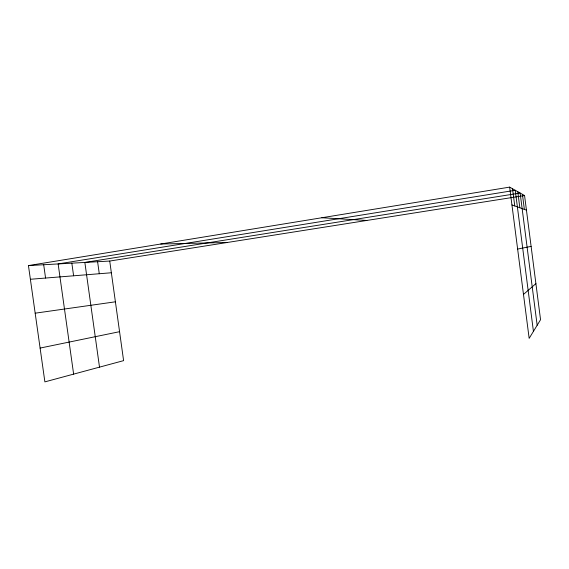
<?xml version="1.0" encoding="UTF-8"?>
<svg xmlns="http://www.w3.org/2000/svg" width="569" height="569" viewBox="0 0 569 569"><rect width="100%" height="100%" fill="white"/><g stroke="black" fill="none" stroke-linecap="round" stroke-linejoin="round"><path stroke-width="0.85" d="M523.487 294.436L535.906 283.632M40.107 348.072L119.568 331.684M517.634 249.066L531.112 246.377M28.45 265.588L109.725 261.05L123.601 360.639L44.88 381.877L28.45 265.588L509.639 187.123L524.568 195.544L540.55 319.721L529.156 338.37L509.639 187.123M109.725 261.05L524.568 195.544M35.178 313.185L115.407 301.805M30.385 279.272L111.36 272.764M160.728 244.023L227.287 242.486M321.876 217.742L366.834 220.452M511.936 204.932L526.446 210.16M97.605 261.726L99.276 273.732M99.504 367.14L84.852 262.437L520.13 193.04L537.164 325.269M71.836 263.163L73.607 275.794M73.629 374.125L58.138 263.931L515.244 190.281L533.43 331.378M43.692 264.734L45.57 278.049M522.42 194.335L524.362 209.406M517.769 191.71L519.838 207.777M512.541 188.759L514.753 205.95"/></g></svg>
